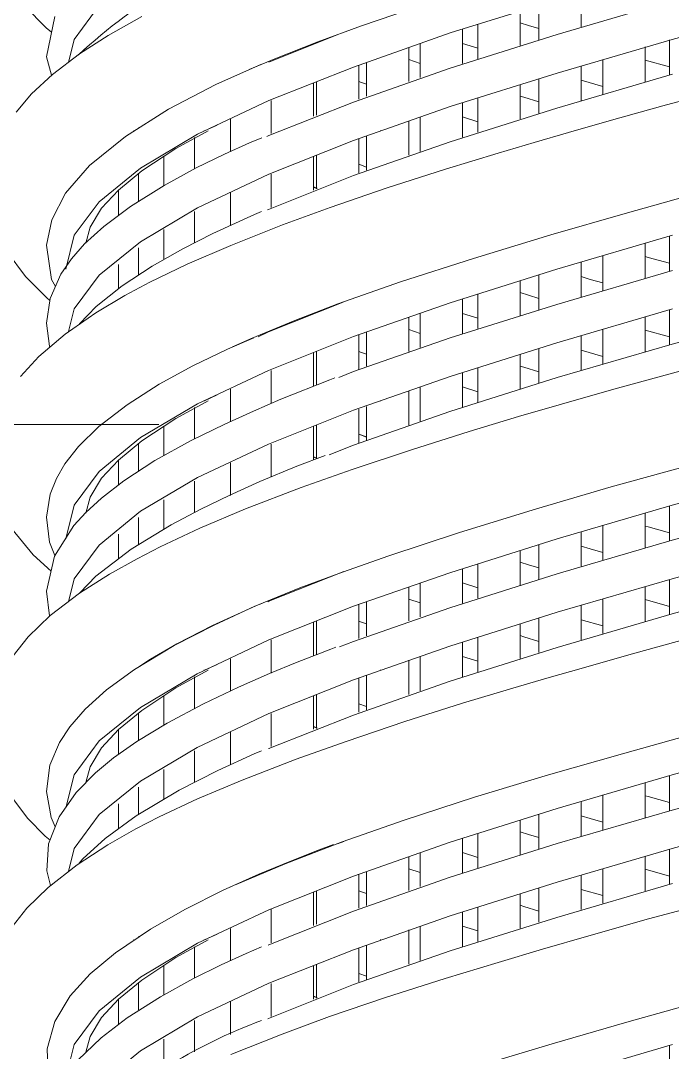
# Model space of a CAD drawing. Header units: millimetres. Extents: x 4229 to 8429, y -1187 to 1783.
# Drawn here: x 7467.5 to 7529.9, y 986.6 to 1085.4 of the extents above; entities that cross this region are included whole.
import ezdxf

# ---------------------------------------------------------------- set-up
doc = ezdxf.new("R2010")
doc.units = ezdxf.units.MM

msp = doc.modelspace()

# ---------------------------------------------------------------- linework, layer by layer
at = {"lineweight": 5}
for p, q in [((7521.177, 1088.08), (7521.177, 1084.779)), ((7469.959, 1084.683), (7467.896, 1086.771)), ((7472.622, 1083.575), (7475.029, 1086.831)), ((7506.423, 1087.028), (7500.137, 1084.876)), ((7508.638, 1084.193), (7518.855, 1087.407)), ((7517.119, 1083.532), (7517.119, 1086.846)), ((7518.855, 1084.05), (7529.875, 1087.264)), ((7529.875, 1083.575), (7541.56, 1086.831)), ((7469.98, 1081.918), (7470.767, 1085.782)), ((7475.877, 1083.951), (7479.118, 1085.768)), ((7515.336, 1086.303), (7515.336, 1082.984)), ((7470.459, 1084.271), (7469.959, 1084.683)), ((7500.137, 1084.876), (7495.965, 1083.344)), ((7511.278, 1081.734), (7511.278, 1085.016)), ((7515.336, 1085.182), (7516.13, 1084.927)), ((7516.13, 1084.927), (7517.119, 1084.631)), ((7473.134, 1082.183), (7475.877, 1083.951)), ((7491.259, 1081.412), (7498.135, 1084.14)), ((7499.36, 1080.937), (7508.638, 1084.193)), ((7508.638, 1080.836), (7518.855, 1084.05)), ((7509.82, 1084.545), (7509.82, 1081.26)), ((7472.073, 1081.376), (7472.622, 1083.575)), ((7495.965, 1083.344), (7491.838, 1081.726)), ((7504.662, 1082.812), (7504.662, 1079.551)), ((7505.762, 1079.931), (7505.762, 1083.194)), ((7511.278, 1082.73), (7509.82, 1083.196)), ((7518.855, 1080.361), (7529.875, 1083.575)), ((7527.306, 1082.858), (7527.306, 1079.53)), ((7529.627, 1080.182), (7529.627, 1083.528)), ((7470.47, 1080.144), (7469.98, 1081.918)), ((7470.551, 1080.219), (7473.134, 1082.183)), ((7491.838, 1081.726), (7489.396, 1080.686)), ((7486.203, 1079.251), (7490.569, 1081.213)), ((7491.259, 1077.723), (7499.36, 1080.937)), ((7499.36, 1077.58), (7508.638, 1080.836)), ((7499.894, 1081.103), (7499.894, 1077.867)), ((7500.604, 1078.13), (7500.604, 1081.369)), ((7504.662, 1081.645), (7505.762, 1081.271)), ((7521.177, 1081.035), (7521.177, 1077.74)), ((7523.248, 1078.352), (7523.248, 1081.651)), ((7527.306, 1081.591), (7529.627, 1080.944)), ((7468.559, 1078.371), (7470.551, 1080.219)), ((7487.584, 1079.894), (7487.584, 1079.901)), ((7508.638, 1077.147), (7518.855, 1080.361)), ((7517.119, 1076.521), (7517.119, 1079.819)), ((7518.84, 1076.99), (7529.907, 1080.246)), ((7481.66, 1076.885), (7486.203, 1079.251)), ((7495.545, 1079.428), (7495.545, 1076.223)), ((7495.836, 1076.338), (7495.836, 1079.544)), ((7500.151, 1079.44), (7499.894, 1079.536)), ((7500.604, 1079.282), (7500.151, 1079.44)), ((7515.336, 1079.258), (7515.336, 1075.962)), ((7523.248, 1079.072), (7521.177, 1079.668)), ((7528.987, 1077.21), (7534.779, 1078.78)), ((7467.075, 1076.628), (7468.559, 1078.371)), ((7484.431, 1074.509), (7491.259, 1077.723)), ((7491.487, 1074.572), (7491.487, 1077.729)), ((7511.278, 1074.691), (7511.278, 1077.981)), ((7515.336, 1078.147), (7515.681, 1078.037)), ((7515.681, 1078.037), (7517.119, 1077.597)), ((7477.53, 1074.288), (7481.66, 1076.885)), ((7491.259, 1074.366), (7499.36, 1077.58)), ((7499.36, 1073.891), (7508.638, 1077.147)), ((7508.624, 1073.776), (7518.84, 1076.99)), ((7509.82, 1077.503), (7509.82, 1074.21)), ((7524.059, 1075.838), (7528.987, 1077.21)), ((7487.584, 1072.853), (7487.584, 1075.929)), ((7504.662, 1075.784), (7504.662, 1072.495)), ((7505.762, 1072.861), (7505.762, 1076.153)), ((7511.278, 1075.693), (7509.82, 1076.161)), ((7519.969, 1074.671), (7524.059, 1075.838)), ((7478.337, 1074.828), (7478.325, 1074.828)), ((7478.78, 1075.139), (7478.78, 1075.143)), ((7485.468, 1074.828), (7482.364, 1073.138)), ((7485.043, 1074.828), (7485.117, 1074.828)), ((7485.117, 1074.828), (7486.311, 1075.38)), ((7501.918, 1074.828), (7501.974, 1074.828)), ((7474.105, 1071.518), (7477.53, 1074.288)), ((7478.973, 1071.254), (7484.431, 1074.509)), ((7484.152, 1071.18), (7484.152, 1074.184)), ((7489.425, 1073.681), (7490.589, 1074.168)), ((7491.073, 1074.279), (7491.259, 1074.366)), ((7491.259, 1070.677), (7499.36, 1073.891)), ((7499.385, 1070.562), (7508.624, 1073.776)), ((7499.894, 1074.069), (7499.894, 1070.813)), ((7500.604, 1071.048), (7500.604, 1074.286)), ((7516.657, 1073.706), (7519.969, 1074.671)), ((7482.364, 1073.138), (7479.113, 1070.987)), ((7487.02, 1072.593), (7489.425, 1073.681)), ((7513.212, 1072.682), (7516.657, 1073.706)), ((7481.211, 1069.561), (7481.211, 1072.408)), ((7484.323, 1071.272), (7487.02, 1072.593)), ((7495.545, 1072.346), (7495.545, 1069.142)), ((7495.836, 1069.257), (7495.836, 1072.501)), ((7508.186, 1071.149), (7513.212, 1072.682)), ((7471.8, 1068.86), (7474.105, 1071.518)), ((7475.025, 1068.04), (7478.973, 1071.254)), ((7479.113, 1070.987), (7476.876, 1069.152)), ((7481.238, 1069.597), (7484.323, 1071.272)), ((7499.894, 1071.625), (7500.604, 1071.362)), ((7499.894, 1071.622), (7500.604, 1071.355)), ((7502.498, 1069.336), (7508.186, 1071.149)), ((7478.78, 1068.079), (7478.78, 1070.714)), ((7484.431, 1067.463), (7491.259, 1070.677)), ((7491.248, 1067.306), (7499.385, 1070.562)), ((7491.487, 1067.489), (7491.487, 1070.666)), ((7470.482, 1066.306), (7471.8, 1068.86)), ((7476.876, 1069.152), (7475.251, 1067.41)), ((7476.873, 1066.739), (7476.873, 1069.149)), ((7478.025, 1067.585), (7481.238, 1069.597)), ((7487.584, 1065.771), (7487.584, 1068.892)), ((7495.878, 1069.324), (7495.545, 1069.455)), ((7495.905, 1069.284), (7495.545, 1069.424)), ((7497.122, 1067.498), (7502.498, 1069.336)), ((7532.606, 1068.934), (7525.369, 1066.92)), ((7472.626, 1064.826), (7475.025, 1068.04)), ((7475.251, 1067.41), (7474.147, 1065.598)), ((7475.457, 1065.666), (7478.025, 1067.585)), ((7478.973, 1064.208), (7484.431, 1067.463)), ((7484.152, 1064.115), (7484.152, 1067.118)), ((7489.889, 1066.822), (7490.567, 1067.105)), ((7491.142, 1067.256), (7491.248, 1067.306)), ((7492.563, 1065.823), (7497.122, 1067.498)), ((7525.369, 1066.92), (7518.263, 1064.858)), ((7469.988, 1063.89), (7470.482, 1066.306)), ((7485.916, 1064.999), (7489.889, 1066.822)), ((7473.632, 1064.009), (7475.457, 1065.666)), ((7474.147, 1065.598), (7473.739, 1064.08)), ((7481.211, 1062.523), (7481.211, 1065.389)), ((7483.021, 1063.541), (7485.916, 1064.999)), ((7487.618, 1063.856), (7492.563, 1065.823)), ((7470.468, 1060.585), (7469.988, 1063.89)), ((7471.82, 1061.574), (7472.626, 1064.826)), ((7472.367, 1062.585), (7473.632, 1064.009)), ((7475.025, 1060.993), (7478.973, 1064.208)), ((7518.263, 1064.858), (7510.874, 1062.612)), ((7518.84, 1061.57), (7529.907, 1064.826)), ((7527.306, 1064.051), (7527.306, 1060.713)), ((7529.627, 1061.382), (7529.627, 1064.712)), ((7467.959, 1060.89), (7466.229, 1063.228)), ((7478.78, 1061.019), (7478.78, 1063.637)), ((7480.085, 1061.881), (7483.021, 1063.541)), ((7483.463, 1062.047), (7487.618, 1063.856)), ((7471.345, 1061.098), (7472.367, 1062.585)), ((7476.873, 1059.701), (7476.873, 1062.044)), ((7479.876, 1060.333), (7483.463, 1062.047)), ((7510.874, 1062.612), (7503.884, 1060.363)), ((7521.177, 1062.234), (7521.177, 1058.934)), ((7523.248, 1059.541), (7523.248, 1062.864)), ((7527.306, 1062.794), (7527.598, 1062.707)), ((7527.598, 1062.707), (7529.627, 1062.142)), ((7470.324, 1058.769), (7471.345, 1061.098)), ((7472.626, 1057.779), (7475.025, 1060.993)), ((7477.229, 1059.999), (7480.085, 1061.881)), ((7508.624, 1058.356), (7518.84, 1061.57)), ((7517.119, 1057.686), (7517.119, 1061)), ((7518.84, 1058.213), (7529.907, 1061.469)), ((7470.001, 1058.841), (7467.959, 1060.89)), ((7470.828, 1059.919), (7470.468, 1060.585)), ((7474.725, 1057.998), (7477.229, 1059.999)), ((7477.467, 1059.059), (7479.876, 1060.333)), ((7503.884, 1060.363), (7497.878, 1058.253)), ((7515.336, 1060.458), (7515.336, 1057.138)), ((7522.041, 1060.603), (7521.177, 1060.864)), ((7523.248, 1060.26), (7522.041, 1060.603)), ((7474.697, 1057.416), (7477.467, 1059.059)), ((7511.278, 1055.888), (7511.278, 1059.171)), ((7515.336, 1059.337), (7516.13, 1059.082)), ((7516.13, 1059.082), (7517.119, 1058.786)), ((7469.975, 1056.402), (7470.324, 1058.769)), ((7470.298, 1058.595), (7470.001, 1058.841)), ((7473.139, 1056.34), (7474.725, 1057.998)), ((7491.248, 1055.575), (7498.387, 1058.432)), ((7497.878, 1058.253), (7493.741, 1056.673)), ((7499.385, 1055.142), (7508.624, 1058.356)), ((7508.624, 1054.999), (7518.84, 1058.213)), ((7509.82, 1058.699), (7509.82, 1055.415)), ((7471.758, 1055.372), (7474.697, 1057.416)), ((7472.086, 1055.601), (7472.626, 1057.779)), ((7505.762, 1054.085), (7505.762, 1057.349)), ((7511.278, 1056.885), (7509.82, 1057.351)), ((7518.84, 1054.524), (7529.907, 1057.779)), ((7527.306, 1057.012), (7527.306, 1053.685)), ((7529.627, 1054.337), (7529.627, 1057.682)), ((7529.891, 1054.408), (7541.526, 1057.623)), ((7470.262, 1054.205), (7469.975, 1056.402)), ((7493.741, 1056.673), (7489.496, 1054.914)), ((7504.662, 1056.967), (7504.662, 1053.706)), ((7469.257, 1053.234), (7471.758, 1055.372)), ((7487.299, 1053.922), (7489.836, 1055.015)), ((7490.249, 1055.105), (7491.248, 1055.575)), ((7491.248, 1051.886), (7499.385, 1055.142)), ((7499.385, 1051.785), (7508.624, 1054.999)), ((7499.894, 1055.258), (7499.894, 1052.022)), ((7500.604, 1052.284), (7500.604, 1055.524)), ((7504.662, 1055.8), (7505.762, 1055.425)), ((7521.177, 1055.19), (7521.177, 1051.894)), ((7523.248, 1052.507), (7523.248, 1055.806)), ((7527.306, 1055.746), (7529.627, 1055.098)), ((7470.293, 1054.119), (7470.262, 1054.205)), ((7487.584, 1054.049), (7487.584, 1054.055)), ((7489.496, 1054.914), (7487.801, 1054.138)), ((7508.624, 1051.31), (7518.84, 1054.524)), ((7518.87, 1051.194), (7529.891, 1054.408)), ((7467.486, 1051.311), (7469.257, 1053.234)), ((7484, 1052.318), (7487.299, 1053.922)), ((7495.545, 1053.583), (7495.545, 1050.378)), ((7495.836, 1050.493), (7495.836, 1053.699)), ((7500.151, 1053.594), (7499.894, 1053.691)), ((7500.604, 1053.437), (7500.151, 1053.594)), ((7515.336, 1053.412), (7515.336, 1050.117)), ((7517.119, 1050.675), (7517.119, 1053.973)), ((7523.248, 1053.227), (7521.177, 1053.823)), ((7480.776, 1050.561), (7484, 1052.318)), ((7511.278, 1048.81), (7511.278, 1052.136)), ((7515.336, 1052.302), (7515.681, 1052.192)), ((7515.681, 1052.192), (7517.119, 1051.751)), ((7484.422, 1048.672), (7491.248, 1051.886)), ((7491.487, 1048.707), (7491.487, 1051.884)), ((7497.116, 1050.994), (7497.598, 1051.17)), ((7497.979, 1051.222), (7499.385, 1051.785)), ((7499.385, 1048.096), (7508.624, 1051.31)), ((7508.61, 1047.939), (7518.87, 1051.194)), ((7509.82, 1051.657), (7509.82, 1048.365)), ((7524.303, 1050.091), (7530.625, 1051.819)), ((7477.705, 1048.606), (7480.776, 1050.561)), ((7487.584, 1047.008), (7487.584, 1050.084)), ((7492.422, 1049.125), (7497.116, 1050.994)), ((7505.762, 1047.016), (7505.762, 1050.308)), ((7511.278, 1049.848), (7509.82, 1050.315)), ((7519.275, 1048.664), (7524.303, 1050.091)), ((7478.78, 1049.293), (7478.78, 1049.298)), ((7485.117, 1048.983), (7486.311, 1049.535)), ((7489.788, 1048), (7492.422, 1049.125)), ((7504.662, 1049.938), (7504.662, 1046.65)), ((7474.994, 1046.504), (7477.705, 1048.606)), ((7478.337, 1048.983), (7478.325, 1048.983)), ((7478.987, 1045.458), (7484.422, 1048.672)), ((7485.468, 1048.983), (7482.364, 1047.292)), ((7484.152, 1045.334), (7484.152, 1048.339)), ((7485.043, 1048.983), (7485.117, 1048.983)), ((7491.248, 1044.84), (7499.385, 1048.096)), ((7499.894, 1048.172), (7499.894, 1044.946)), ((7500.604, 1045.202), (7500.604, 1048.441)), ((7501.918, 1048.983), (7501.974, 1048.983)), ((7515.179, 1047.464), (7519.275, 1048.664)), ((7482.364, 1047.292), (7479.113, 1045.142)), ((7487.039, 1046.755), (7489.788, 1048)), ((7499.372, 1044.725), (7508.61, 1047.939)), ((7510.433, 1046.025), (7515.179, 1047.464)), ((7473.046, 1044.594), (7474.994, 1046.504)), ((7481.211, 1043.716), (7481.211, 1046.53)), ((7483.829, 1045.184), (7487.039, 1046.755)), ((7495.545, 1046.541), (7495.545, 1043.345)), ((7495.836, 1043.412), (7495.836, 1046.617)), ((7475.02, 1042.202), (7478.987, 1045.458)), ((7479.113, 1045.142), (7476.876, 1043.306)), ((7480.353, 1043.265), (7483.829, 1045.184)), ((7499.894, 1045.78), (7500.604, 1045.516)), ((7499.894, 1045.777), (7500.604, 1045.51)), ((7504.933, 1044.287), (7510.433, 1046.025)), ((7471.751, 1042.943), (7473.046, 1044.594)), ((7478.78, 1042.234), (7478.78, 1044.869)), ((7484.422, 1041.626), (7491.248, 1044.84)), ((7491.487, 1041.694), (7491.487, 1044.84)), ((7497.053, 1043.805), (7499.372, 1044.725)), ((7499.231, 1042.392), (7504.933, 1044.287)), ((7476.876, 1043.306), (7475.251, 1041.565)), ((7476.873, 1040.902), (7476.873, 1043.281)), ((7477.369, 1041.323), (7480.353, 1043.265)), ((7493.957, 1042.722), (7496.672, 1043.753)), ((7495.878, 1043.478), (7495.545, 1043.61)), ((7495.905, 1043.439), (7495.545, 1043.578)), ((7535.095, 1043.762), (7529.264, 1042.18)), ((7470.922, 1041.524), (7471.751, 1042.943)), ((7472.624, 1038.988), (7475.02, 1042.202)), ((7487.584, 1039.926), (7487.584, 1043.046)), ((7490.416, 1041.246), (7493.957, 1042.722)), ((7494.359, 1040.676), (7499.231, 1042.392)), ((7529.264, 1042.18), (7524.043, 1040.728)), ((7529.891, 1038.988), (7541.526, 1042.202)), ((7470.335, 1040.039), (7470.922, 1041.524)), ((7475.251, 1041.565), (7474.147, 1039.752)), ((7475.231, 1039.662), (7477.369, 1041.323)), ((7478.987, 1038.412), (7484.422, 1041.626)), ((7484.152, 1038.277), (7484.152, 1041.28)), ((7487.457, 1039.916), (7490.416, 1041.246)), ((7489.043, 1038.636), (7494.359, 1040.676)), ((7524.043, 1040.728), (7516.896, 1038.645)), ((7469.978, 1037.83), (7470.335, 1040.039)), ((7474.147, 1039.752), (7473.739, 1038.235)), ((7473.752, 1038.297), (7475.231, 1039.662)), ((7481.211, 1036.678), (7481.211, 1039.491)), ((7484.764, 1038.609), (7487.457, 1039.916)), ((7471.819, 1035.774), (7472.624, 1038.988)), ((7472.602, 1037.031), (7473.752, 1038.297)), ((7475.02, 1035.156), (7478.987, 1038.412)), ((7481.914, 1037.097), (7484.764, 1038.609)), ((7484.659, 1036.775), (7489.043, 1038.636)), ((7516.896, 1038.645), (7509.532, 1036.369)), ((7518.87, 1035.774), (7529.891, 1038.988)), ((7527.306, 1038.247), (7527.306, 1034.908)), ((7529.627, 1035.578), (7529.627, 1038.908)), ((7529.891, 1035.631), (7541.526, 1038.845)), ((7470.262, 1035.439), (7469.978, 1037.83)), ((7478.78, 1035.174), (7478.78, 1037.792)), ((7468.719, 1034.227), (7466.663, 1036.713)), ((7470.743, 1034.096), (7472.602, 1037.031)), ((7478.081, 1034.762), (7481.914, 1037.097)), ((7480.875, 1034.998), (7484.659, 1036.775)), ((7509.532, 1036.369), (7502.756, 1034.134)), ((7521.177, 1036.43), (7521.177, 1033.13)), ((7523.248, 1033.737), (7523.248, 1037.06)), ((7527.306, 1036.99), (7527.598, 1036.903)), ((7527.598, 1036.903), (7529.627, 1036.338)), ((7470.79, 1034.17), (7470.262, 1035.439)), ((7471.82, 1035.77), (7471.819, 1035.774)), ((7476.873, 1033.855), (7476.873, 1036.199)), ((7508.61, 1032.518), (7518.87, 1035.774)), ((7518.87, 1032.417), (7529.891, 1035.631)), ((7472.624, 1031.942), (7475.02, 1035.156)), ((7474.717, 1032.184), (7478.081, 1034.762)), ((7478.646, 1033.854), (7480.875, 1034.998)), ((7515.336, 1034.654), (7515.336, 1031.334)), ((7517.119, 1031.882), (7517.119, 1035.196)), ((7522.041, 1034.799), (7521.177, 1035.06)), ((7523.248, 1034.456), (7522.041, 1034.799)), ((7529.891, 1031.942), (7541.526, 1035.156)), ((7470.414, 1032.664), (7468.719, 1034.227)), ((7469.977, 1030.766), (7470.743, 1034.096)), ((7476.015, 1032.381), (7478.646, 1033.854)), ((7502.756, 1034.134), (7498.332, 1032.586)), ((7511.278, 1030.084), (7511.278, 1033.367)), ((7515.336, 1033.533), (7516.13, 1033.277)), ((7516.13, 1033.277), (7517.119, 1032.982)), ((7473.139, 1030.557), (7476.015, 1032.381)), ((7491.27, 1029.779), (7498.442, 1032.624)), ((7498.332, 1032.586), (7494.24, 1031.058)), ((7499.372, 1029.304), (7508.61, 1032.518)), ((7508.61, 1029.161), (7518.87, 1032.417)), ((7509.82, 1032.895), (7509.82, 1029.611)), ((7472.073, 1029.741), (7472.624, 1031.942)), ((7473.186, 1030.587), (7474.717, 1032.184)), ((7505.762, 1028.281), (7505.762, 1031.545)), ((7511.278, 1031.08), (7509.82, 1031.547)), ((7518.87, 1028.728), (7529.891, 1031.942)), ((7529.627, 1028.532), (7529.627, 1031.878)), ((7529.875, 1028.571), (7541.56, 1031.827)), ((7470.265, 1028.383), (7469.977, 1030.766)), ((7470.334, 1028.408), (7473.139, 1030.557)), ((7494.24, 1031.058), (7490.034, 1029.341)), ((7504.662, 1031.163), (7504.662, 1027.902)), ((7527.306, 1031.208), (7527.306, 1027.881)), ((7490.034, 1029.341), (7485.88, 1027.455)), ((7489.93, 1029.304), (7490.588, 1029.577)), ((7491.167, 1029.731), (7491.27, 1029.779)), ((7499.894, 1029.454), (7499.894, 1026.218)), ((7500.604, 1026.48), (7500.604, 1029.72)), ((7504.662, 1029.996), (7505.762, 1029.621)), ((7521.177, 1029.386), (7521.177, 1026.09)), ((7523.248, 1026.703), (7523.248, 1030.002)), ((7527.306, 1029.942), (7529.627, 1029.294)), ((7468.241, 1026.382), (7470.334, 1028.408)), ((7470.277, 1028.353), (7470.265, 1028.383)), ((7486.034, 1027.507), (7489.93, 1029.304)), ((7491.27, 1026.09), (7499.372, 1029.304)), ((7499.372, 1025.947), (7508.61, 1029.161)), ((7508.61, 1025.472), (7518.87, 1028.728)), ((7518.855, 1025.357), (7529.875, 1028.571)), ((7482.218, 1025.534), (7486.034, 1027.507)), ((7485.88, 1027.455), (7482.473, 1025.707)), ((7487.584, 1028.244), (7487.584, 1028.251)), ((7495.545, 1027.779), (7495.545, 1024.573)), ((7495.836, 1024.689), (7495.836, 1027.895)), ((7500.151, 1027.79), (7499.894, 1027.887)), ((7500.604, 1027.633), (7500.151, 1027.79)), ((7515.336, 1027.608), (7515.336, 1024.313)), ((7517.119, 1024.871), (7517.119, 1028.169)), ((7523.248, 1027.423), (7521.177, 1028.019)), ((7466.781, 1024.56), (7468.241, 1026.382)), ((7515.336, 1026.498), (7515.681, 1026.388)), ((7515.681, 1026.388), (7517.119, 1025.947)), ((7478.391, 1023.237), (7482.218, 1025.534)), ((7482.473, 1025.707), (7479.948, 1024.238)), ((7484.414, 1022.835), (7491.27, 1026.09)), ((7491.487, 1022.902), (7491.487, 1026.08)), ((7497.212, 1025.209), (7497.666, 1025.374)), ((7498.047, 1025.422), (7499.372, 1025.947)), ((7499.372, 1022.258), (7508.61, 1025.472)), ((7509.82, 1025.853), (7509.82, 1022.561)), ((7511.278, 1023.041), (7511.278, 1026.331)), ((7525.742, 1024.647), (7530.949, 1026.083)), ((7493.977, 1023.952), (7497.212, 1025.209)), ((7505.762, 1021.212), (7505.762, 1024.504)), ((7508.638, 1022.143), (7518.855, 1025.357)), ((7511.278, 1024.044), (7509.82, 1024.511)), ((7521.395, 1023.426), (7525.742, 1024.647)), ((7478.78, 1023.489), (7478.78, 1023.494)), ((7479.948, 1024.238), (7478.831, 1023.501)), ((7485.117, 1023.178), (7486.311, 1023.731)), ((7487.584, 1021.204), (7487.584, 1024.279)), ((7491.339, 1022.865), (7493.977, 1023.952)), ((7504.662, 1024.134), (7504.662, 1020.846)), ((7517.867, 1022.42), (7521.395, 1023.426)), ((7475.725, 1021.306), (7478.391, 1023.237)), ((7478.337, 1023.178), (7478.325, 1023.178)), ((7478.98, 1019.621), (7484.414, 1022.835)), ((7485.468, 1023.178), (7482.364, 1021.488)), ((7484.152, 1019.53), (7484.152, 1022.535)), ((7485.043, 1023.178), (7485.117, 1023.178)), ((7488.365, 1021.558), (7491.339, 1022.865)), ((7499.894, 1022.42), (7499.894, 1019.164)), ((7500.604, 1019.398), (7500.604, 1022.637)), ((7501.918, 1023.178), (7501.974, 1023.178)), ((7514.627, 1021.478), (7517.867, 1022.42)), ((7482.364, 1021.488), (7479.113, 1019.338)), ((7485.016, 1019.958), (7488.365, 1021.558)), ((7491.27, 1019.044), (7499.372, 1022.258)), ((7499.36, 1018.887), (7508.638, 1022.143)), ((7509.823, 1020.028), (7514.627, 1021.478)), ((7473.668, 1019.452), (7475.725, 1021.306)), ((7481.211, 1017.912), (7481.211, 1020.726)), ((7495.545, 1020.737), (7495.545, 1017.541)), ((7495.836, 1017.608), (7495.836, 1020.813)), ((7472.213, 1017.774), (7473.668, 1019.452)), ((7475.029, 1016.407), (7478.98, 1019.621)), ((7481.533, 1018.105), (7485.016, 1019.958)), ((7499.894, 1019.976), (7500.604, 1019.712)), ((7499.894, 1019.973), (7500.604, 1019.706)), ((7504.273, 1018.266), (7509.823, 1020.028)), ((7479.113, 1019.338), (7476.876, 1017.502)), ((7478.78, 1016.43), (7478.78, 1019.065)), ((7484.414, 1015.789), (7491.27, 1019.044)), ((7491.259, 1015.673), (7499.36, 1018.887)), ((7491.487, 1015.89), (7491.487, 1019.035)), ((7471.225, 1016.27), (7472.213, 1017.774)), ((7476.876, 1017.502), (7475.251, 1015.761)), ((7476.873, 1015.098), (7476.873, 1017.477)), ((7478.638, 1016.353), (7481.533, 1018.105)), ((7495.878, 1017.674), (7495.545, 1017.806)), ((7495.905, 1017.635), (7495.545, 1017.774)), ((7498.655, 1016.372), (7504.273, 1018.266)), ((7534.925, 1017.904), (7529.786, 1016.493)), ((7487.584, 1014.122), (7487.584, 1017.242)), ((7529.786, 1016.493), (7525.131, 1015.19)), ((7470.301, 1014.077), (7471.225, 1016.27)), ((7472.622, 1013.151), (7475.029, 1016.407)), ((7475.251, 1015.761), (7474.147, 1013.948)), ((7476.389, 1014.781), (7478.638, 1016.353)), ((7478.98, 1012.574), (7484.414, 1015.789)), ((7491.251, 1015.67), (7491.259, 1015.673)), ((7493.878, 1014.655), (7498.655, 1016.372)), ((7529.875, 1013.151), (7541.56, 1016.407)), ((7474.666, 1013.361), (7476.389, 1014.781)), ((7484.152, 1012.473), (7484.152, 1015.475)), ((7486.38, 1013.597), (7489.866, 1015.181)), ((7488.71, 1012.663), (7493.878, 1014.655)), ((7489.866, 1015.181), (7490.568, 1015.474)), ((7525.131, 1015.19), (7518.048, 1013.155)), ((7469.977, 1011.577), (7470.301, 1014.077)), ((7474.147, 1013.948), (7473.739, 1012.431)), ((7481.211, 1010.874), (7481.211, 1013.687)), ((7482.672, 1011.708), (7486.38, 1013.597)), ((7471.866, 1010.125), (7472.622, 1013.151)), ((7472.814, 1011.475), (7474.666, 1013.361)), ((7475.029, 1009.36), (7478.98, 1012.574)), ((7484.45, 1010.868), (7488.71, 1012.663)), ((7518.048, 1013.155), (7510.956, 1011.013)), ((7518.855, 1009.937), (7529.875, 1013.151)), ((7529.627, 1009.757), (7529.627, 1013.087)), ((7529.875, 1009.794), (7541.56, 1013.05)), ((7468.154, 1009.007), (7466.188, 1011.652)), ((7470.431, 1009.068), (7469.977, 1011.577)), ((7478.564, 1009.255), (7482.672, 1011.708)), ((7478.78, 1009.37), (7478.78, 1011.988)), ((7527.306, 1012.426), (7527.306, 1009.087)), ((7471.19, 1009.16), (7472.814, 1011.475)), ((7480.78, 1009.146), (7484.45, 1010.868)), ((7510.956, 1011.013), (7504.217, 1008.821)), ((7521.177, 1010.609), (7521.177, 1007.309)), ((7523.248, 1007.916), (7523.248, 1011.239)), ((7527.306, 1011.169), (7527.598, 1011.082)), ((7527.598, 1011.082), (7529.627, 1010.517)), ((7476.873, 1008.051), (7476.873, 1010.395)), ((7508.638, 1006.723), (7518.855, 1009.937)), ((7518.855, 1006.58), (7529.875, 1009.794)), ((7469.866, 1007.297), (7468.154, 1009.007)), ((7470.181, 1006.558), (7471.19, 1009.16)), ((7470.817, 1008.2), (7470.431, 1009.068)), ((7472.622, 1006.105), (7475.029, 1009.36)), ((7475.593, 1007.084), (7478.564, 1009.255)), ((7478.534, 1007.987), (7480.78, 1009.146)), ((7504.217, 1008.821), (7498.294, 1006.74)), ((7515.336, 1008.833), (7515.336, 1005.513)), ((7517.119, 1006.061), (7517.119, 1009.375)), ((7522.041, 1008.978), (7521.177, 1009.239)), ((7523.248, 1008.635), (7522.041, 1008.978)), ((7529.875, 1006.105), (7541.56, 1009.36)), ((7475.854, 1006.467), (7478.534, 1007.987)), ((7515.336, 1007.712), (7516.13, 1007.456)), ((7470.321, 1006.921), (7469.866, 1007.297)), ((7473.457, 1005.138), (7475.593, 1007.084)), ((7498.294, 1006.74), (7492.835, 1004.657)), ((7497.837, 1006.552), (7498.442, 1006.792)), ((7499.36, 1003.467), (7508.638, 1006.723)), ((7509.82, 1007.074), (7509.82, 1003.79)), ((7511.278, 1004.263), (7511.278, 1007.545)), ((7516.13, 1007.456), (7517.119, 1007.161)), ((7470.009, 1003.99), (7470.181, 1006.558)), ((7472.072, 1003.902), (7472.622, 1006.105)), ((7472.92, 1004.563), (7475.854, 1006.467)), ((7493.29, 1004.877), (7496.1, 1005.986)), ((7496.1, 1005.986), (7497.456, 1006.498)), ((7505.762, 1002.46), (7505.762, 1005.723)), ((7508.638, 1003.366), (7518.855, 1006.58)), ((7511.278, 1005.259), (7509.82, 1005.726)), ((7518.855, 1002.891), (7529.875, 1006.105)), ((7529.627, 1002.711), (7529.627, 1006.057)), ((7473.123, 1004.724), (7473.457, 1005.138)), ((7492.835, 1004.657), (7488.136, 1002.666)), ((7490.319, 1003.644), (7493.29, 1004.877)), ((7504.662, 1005.341), (7504.662, 1002.081)), ((7527.306, 1005.387), (7527.306, 1002.06)), ((7470.367, 1002.574), (7470.009, 1003.99)), ((7470.13, 1002.389), (7472.92, 1004.563)), ((7486.909, 1002.116), (7490.319, 1003.644)), ((7499.894, 1003.633), (7499.894, 1000.396)), ((7500.604, 1000.659), (7500.604, 1003.899)), ((7504.662, 1004.175), (7505.762, 1003.8)), ((7523.248, 1000.882), (7523.248, 1004.181)), ((7527.306, 1004.121), (7529.627, 1003.473)), ((7491.259, 1000.253), (7499.36, 1003.467)), ((7499.36, 1000.11), (7508.638, 1003.366)), ((7508.638, 999.677), (7518.855, 1002.891)), ((7518.84, 999.52), (7529.907, 1002.775)), ((7521.177, 1003.565), (7521.177, 1000.269)), ((7468.1, 1000.407), (7470.13, 1002.389)), ((7483.226, 1000.276), (7486.909, 1002.116)), ((7487.584, 1002.423), (7487.584, 1002.43)), ((7495.545, 1001.958), (7495.545, 998.752)), ((7495.836, 998.868), (7495.836, 1002.074)), ((7500.151, 1001.969), (7499.894, 1002.066)), ((7500.604, 1001.812), (7500.151, 1001.969)), ((7515.336, 1001.787), (7515.336, 998.492)), ((7517.119, 999.05), (7517.119, 1002.348)), ((7523.248, 1001.602), (7521.177, 1002.198)), ((7515.336, 1000.677), (7515.681, 1000.567)), ((7527.628, 999.365), (7534.686, 1001.284)), ((7466.695, 998.628), (7468.1, 1000.407)), ((7479.946, 998.404), (7483.226, 1000.276)), ((7484.431, 997.039), (7491.259, 1000.253)), ((7491.259, 996.896), (7499.36, 1000.11)), ((7491.487, 997.081), (7491.487, 1000.258)), ((7509.82, 1000.032), (7509.82, 996.74)), ((7511.278, 997.22), (7511.278, 1000.51)), ((7515.681, 1000.567), (7517.119, 1000.126)), ((7499.36, 996.421), (7508.638, 999.677)), ((7508.624, 996.306), (7518.84, 999.52)), ((7521.91, 997.758), (7527.628, 999.365)), ((7476.581, 996.127), (7479.946, 998.404)), ((7485.117, 997.357), (7486.311, 997.91)), ((7487.584, 995.382), (7487.584, 998.458)), ((7504.662, 998.313), (7504.662, 995.025)), ((7505.762, 995.391), (7505.762, 998.682)), ((7511.278, 998.223), (7509.82, 998.69)), ((7517.474, 996.475), (7521.91, 997.758)), ((7478.337, 997.357), (7478.325, 997.357)), ((7478.78, 997.668), (7478.78, 997.672)), ((7478.973, 993.783), (7484.431, 997.039)), ((7485.468, 997.357), (7482.364, 995.667)), ((7485.043, 997.357), (7485.117, 997.357)), ((7491.207, 996.871), (7491.259, 996.896)), ((7500.604, 993.577), (7500.604, 996.815)), ((7501.918, 997.357), (7501.974, 997.357)), ((7474.171, 994.11), (7476.581, 996.127)), ((7484.152, 993.709), (7484.152, 996.714)), ((7486.701, 994.972), (7489.094, 996.065)), ((7489.094, 996.065), (7490.577, 996.697)), ((7491.259, 993.207), (7499.36, 996.421)), ((7499.385, 993.092), (7508.624, 996.306)), ((7499.894, 996.599), (7499.894, 993.343)), ((7513.215, 995.213), (7517.474, 996.475)), ((7482.364, 995.667), (7479.113, 993.516)), ((7481.211, 992.091), (7481.211, 994.905)), ((7483.982, 993.626), (7486.701, 994.972)), ((7495.545, 994.876), (7495.545, 991.672)), ((7495.836, 991.786), (7495.836, 994.992)), ((7508.151, 993.667), (7513.215, 995.213)), ((7472.245, 992.004), (7474.171, 994.11)), ((7475.025, 990.569), (7478.973, 993.783)), ((7499.894, 994.155), (7500.604, 993.891)), ((7499.894, 994.152), (7500.604, 993.885)), ((7479.113, 993.516), (7476.876, 991.681)), ((7478.78, 990.651), (7478.78, 993.234)), ((7480.889, 991.923), (7483.982, 993.626)), ((7484.431, 989.993), (7491.259, 993.207)), ((7491.248, 989.836), (7499.385, 993.092)), ((7491.487, 990.018), (7491.487, 993.196)), ((7502.437, 991.846), (7508.151, 993.667)), ((7470.765, 989.547), (7472.245, 992.004)), ((7477.703, 989.893), (7480.889, 991.923)), ((7495.878, 991.853), (7495.545, 991.985)), ((7495.905, 991.814), (7495.545, 991.953)), ((7497.085, 990.014), (7502.437, 991.846)), ((7476.876, 991.681), (7475.251, 989.94)), ((7476.873, 989.277), (7476.873, 991.656)), ((7487.584, 988.301), (7487.584, 991.421)), ((7530.911, 990.999), (7525.529, 989.495)), ((7472.626, 987.355), (7475.025, 990.569)), ((7475.251, 989.94), (7474.147, 988.127)), ((7475.204, 987.984), (7477.703, 989.893)), ((7478.973, 986.737), (7484.431, 989.993)), ((7491.186, 989.807), (7491.248, 989.836)), ((7492.547, 988.347), (7497.085, 990.014)), ((7470.035, 986.946), (7470.765, 989.547)), ((7484.152, 986.651), (7484.152, 989.654)), ((7525.529, 989.495), (7518.392, 987.426)), ((7472.978, 985.843), (7475.204, 987.984)), ((7474.147, 988.127), (7473.739, 986.61)), ((7481.211, 985.053), (7481.211, 987.866)), ((7487.62, 986.386), (7492.547, 988.347)), ((7470.131, 984.349), (7470.035, 986.946)), ((7471.82, 984.104), (7472.626, 987.355)), ((7518.392, 987.426), (7511.041, 985.194)), ((7518.84, 984.099), (7529.907, 987.355)), ((7529.627, 983.91), (7529.627, 987.24)), ((7475.025, 983.523), (7478.973, 986.737))]:
    msp.add_line(p, q, dxfattribs=at)
at = {"lineweight": 5, "ltscale": 10}
msp.add_line((7234.584, 1046.694), (7480.747, 1046.694), dxfattribs=at)
at = {"lineweight": 5}
for centre, radius, start, end in [((7510.572, 1041.25), 55.484, 109.0984, 132.5819), ((7508.448, 941.148), 51.677, 110.24136, 133.06796)]:
    msp.add_arc(centre, radius, start, end, dxfattribs=at)

doc.saveas('drawing.dxf')
